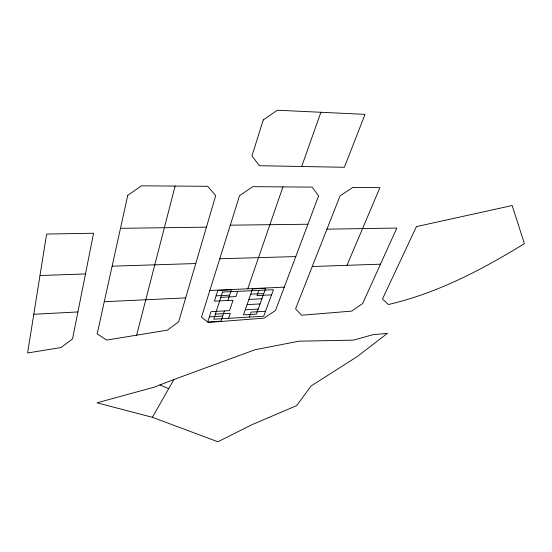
<?xml version="1.0" encoding="UTF-8"?>
<svg xmlns="http://www.w3.org/2000/svg" width="552" height="552" viewBox="0 0 552 552"><rect width="100%" height="100%" fill="white"/><g stroke="black" fill="none" stroke-linecap="round" stroke-linejoin="round"><path stroke-width="0.83" d="M77.922 311.949L93.571 233.241L46.609 234.055L27.6 352.969L61.086 347.518L72.553 338.859L77.922 311.949L33.796 314.26M136.641 335.174L175.108 186.065M230.287 225.175L201.48 317.179L208.345 322.444L264.042 318.152L275.517 310.459L318.58 195.905L312.184 187.114L252.781 186.659L239.527 195.67L230.287 225.175L307.94 224.229M224.409 310.935L221.014 321.188L207.752 321.988L211.043 311.673L229.563 310.645L233.061 300.226L214.404 301.164L217.819 290.455L231.392 289.841L227.866 300.488M228.597 318.318L230.294 313.274L215.383 314.129M237.684 291.359L235.918 296.603L220.821 297.335M247.744 288.813L282.941 186.893M301.675 166.504L320.912 112.277M249.352 317.083L251.125 312.094L265.512 311.273M258.84 290.387L256.99 295.582L271.543 294.871M312.246 266.519L346.994 265.312L379.921 187.632L352.79 187.418L340.018 195.967L295.589 308.83L301.585 315.233L351.707 311.107L362.657 303.531L396.853 228.038L326.95 229.17M152.386 417.298L173.894 379.521L255.1 349.726L298.949 341.191L353.294 340.142L372.931 334.712L387.401 333.346L357.261 356.551L311.08 385.993L296.61 405.651L251.953 424.688L217.902 441.772L152.386 417.298L97.014 402.815L154.284 387.131L173.894 379.521M209.394 316.855L222.704 316.082M245.281 309.775L258.191 309.058M247.082 304.621L260.04 303.938M248.897 299.425L261.903 298.77M216.101 295.837L229.618 295.189M250.732 294.181L263.78 293.56M104.266 301.709L185.665 297.901M209.836 290.504L284.28 287.157M39.999 275.51L85.456 273.944M346.994 265.312L380.487 264.18M112.125 266.174L195.753 263.539M219.779 258.778L295.782 256.57M120.474 228.328L206.448 227.141M159.942 384.93L168.733 388.718M127.76 195.332L97.173 333.87L106.688 340.06L167.346 330.172L178.648 321.809L215.701 195.601L207.635 186.3L141.498 185.824L127.76 195.332M263.228 119.963L251.94 155.981L259.516 165.717L344.393 167.284L365.024 114.361L277.352 110.227L263.228 119.963M222.532 292.056L213.741 319.201L263.683 316.234L273.44 289.717L222.532 292.056M252.581 288.889L243.501 314.875L256.363 314.129L265.678 288.296L252.581 288.889M416.422 226.603L382.495 299.005L388.387 304.518C437.205 293.215 482.013 269.728 524.4 243.632L512.159 205.53L416.422 226.603"/></g></svg>
